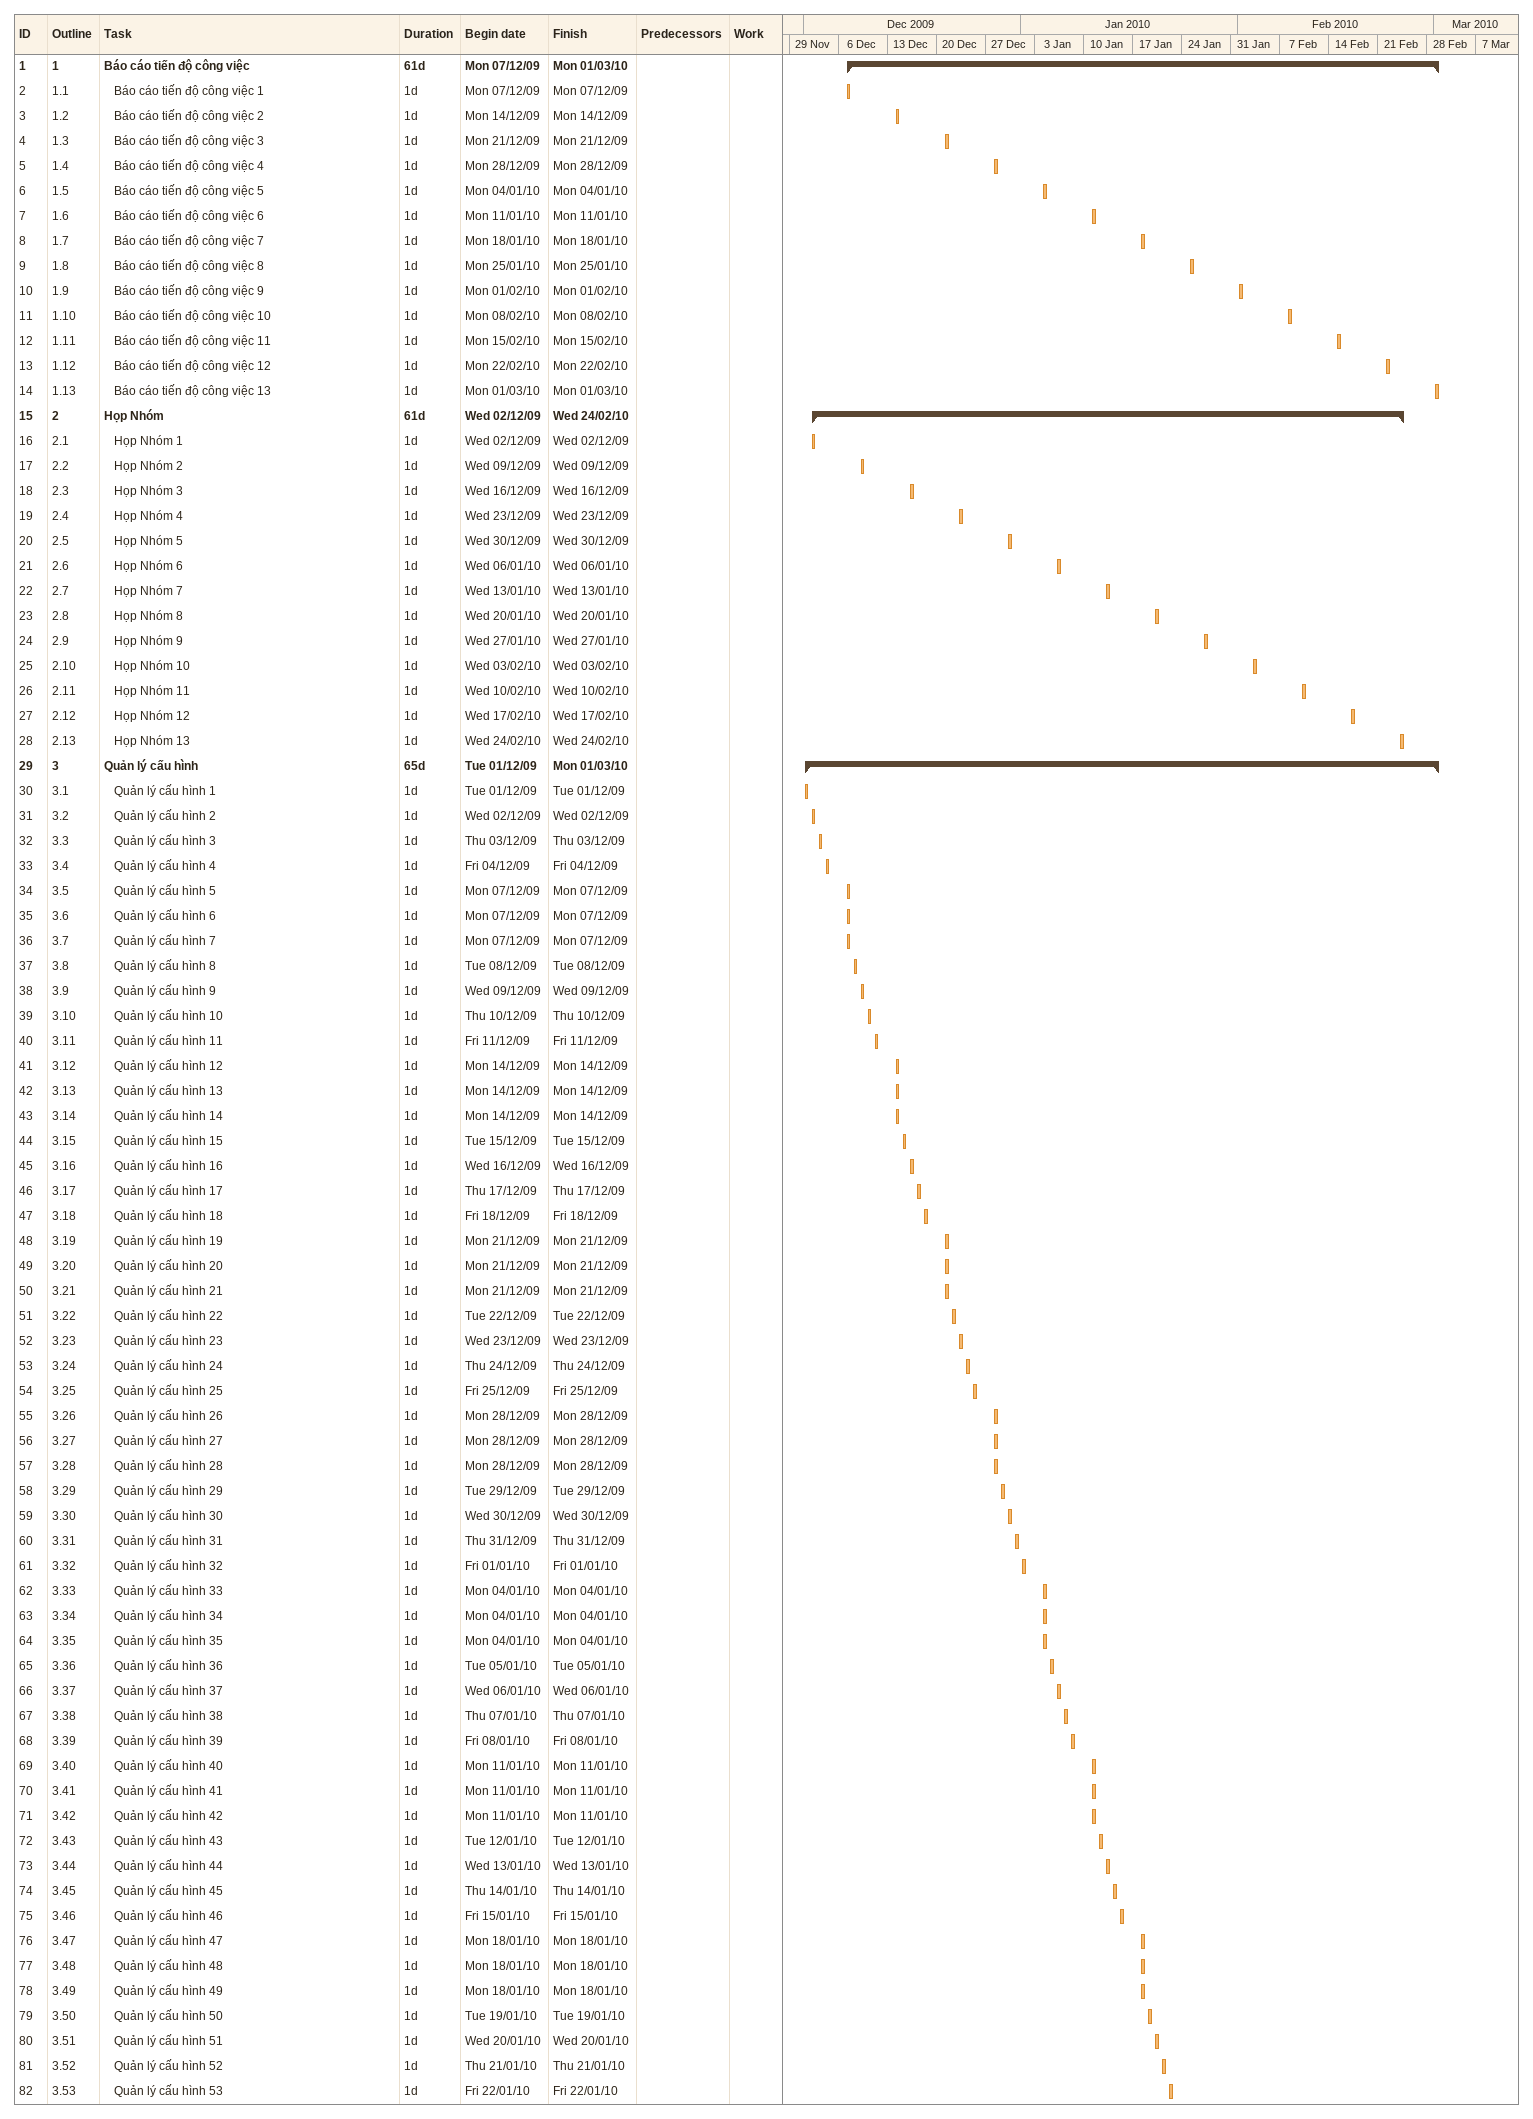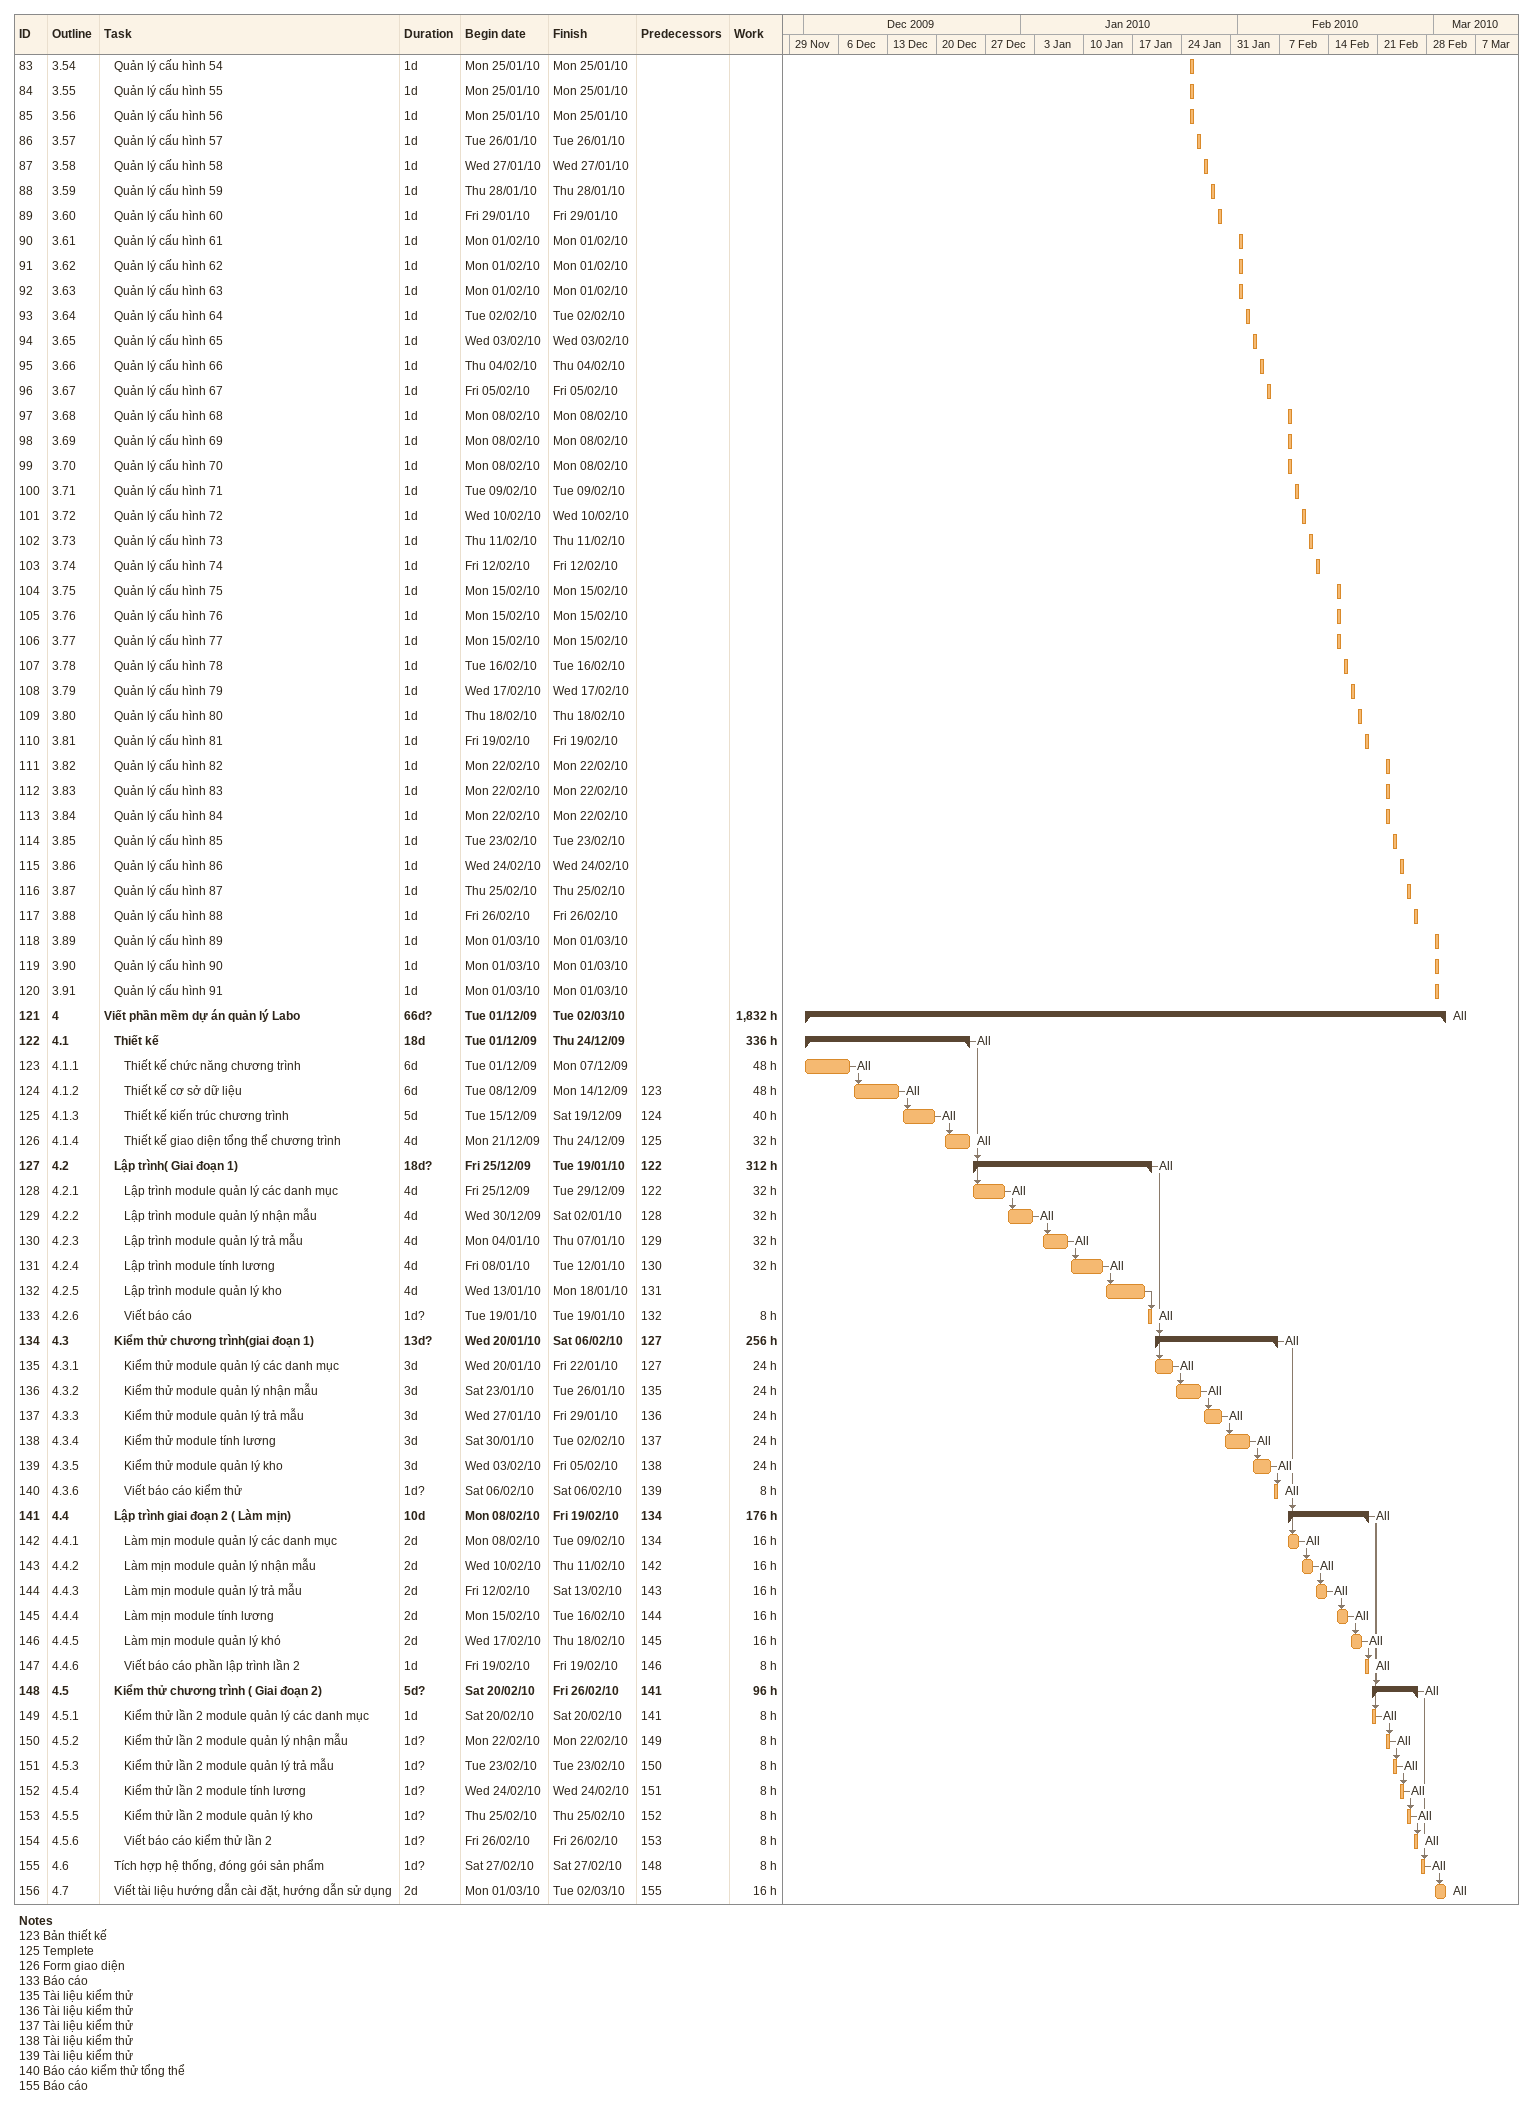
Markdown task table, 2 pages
| ID | WBS | Task | Duration | Start | Finish | Predecessors | Resources | Work (h) |
|---|---|---|---|---|---|---|---|---|
| 1 | 1 | **Báo cáo tiến độ công việc** | 61d | 2009-12-07 | 2010-03-01 |  |  |  |
| 2 | 1.1 | Báo cáo tiến độ công việc 1 | 1d | 2009-12-07 | 2009-12-07 |  |  |  |
| 3 | 1.2 | Báo cáo tiến độ công việc 2 | 1d | 2009-12-14 | 2009-12-14 |  |  |  |
| 4 | 1.3 | Báo cáo tiến độ công việc 3 | 1d | 2009-12-21 | 2009-12-21 |  |  |  |
| 5 | 1.4 | Báo cáo tiến độ công việc 4 | 1d | 2009-12-28 | 2009-12-28 |  |  |  |
| 6 | 1.5 | Báo cáo tiến độ công việc 5 | 1d | 2010-01-04 | 2010-01-04 |  |  |  |
| 7 | 1.6 | Báo cáo tiến độ công việc 6 | 1d | 2010-01-11 | 2010-01-11 |  |  |  |
| 8 | 1.7 | Báo cáo tiến độ công việc 7 | 1d | 2010-01-18 | 2010-01-18 |  |  |  |
| 9 | 1.8 | Báo cáo tiến độ công việc 8 | 1d | 2010-01-25 | 2010-01-25 |  |  |  |
| 10 | 1.9 | Báo cáo tiến độ công việc 9 | 1d | 2010-02-01 | 2010-02-01 |  |  |  |
| 11 | 1.10 | Báo cáo tiến độ công việc 10 | 1d | 2010-02-08 | 2010-02-08 |  |  |  |
| 12 | 1.11 | Báo cáo tiến độ công việc 11 | 1d | 2010-02-15 | 2010-02-15 |  |  |  |
| 13 | 1.12 | Báo cáo tiến độ công việc 12 | 1d | 2010-02-22 | 2010-02-22 |  |  |  |
| 14 | 1.13 | Báo cáo tiến độ công việc 13 | 1d | 2010-03-01 | 2010-03-01 |  |  |  |
| 15 | 2 | **Họp Nhóm** | 61d | 2009-12-02 | 2010-02-24 |  |  |  |
| 16 | 2.1 | Họp Nhóm 1 | 1d | 2009-12-02 | 2009-12-02 |  |  |  |
| 17 | 2.2 | Họp Nhóm 2 | 1d | 2009-12-09 | 2009-12-09 |  |  |  |
| 18 | 2.3 | Họp Nhóm 3 | 1d | 2009-12-16 | 2009-12-16 |  |  |  |
| 19 | 2.4 | Họp Nhóm 4 | 1d | 2009-12-23 | 2009-12-23 |  |  |  |
| 20 | 2.5 | Họp Nhóm 5 | 1d | 2009-12-30 | 2009-12-30 |  |  |  |
| 21 | 2.6 | Họp Nhóm 6 | 1d | 2010-01-06 | 2010-01-06 |  |  |  |
| 22 | 2.7 | Họp Nhóm 7 | 1d | 2010-01-13 | 2010-01-13 |  |  |  |
| 23 | 2.8 | Họp Nhóm 8 | 1d | 2010-01-20 | 2010-01-20 |  |  |  |
| 24 | 2.9 | Họp Nhóm 9 | 1d | 2010-01-27 | 2010-01-27 |  |  |  |
| 25 | 2.10 | Họp Nhóm 10 | 1d | 2010-02-03 | 2010-02-03 |  |  |  |
| 26 | 2.11 | Họp Nhóm 11 | 1d | 2010-02-10 | 2010-02-10 |  |  |  |
| 27 | 2.12 | Họp Nhóm 12 | 1d | 2010-02-17 | 2010-02-17 |  |  |  |
| 28 | 2.13 | Họp Nhóm 13 | 1d | 2010-02-24 | 2010-02-24 |  |  |  |
| 29 | 3 | **Quản lý cấu hình** | 65d | 2009-12-01 | 2010-03-01 |  |  |  |
| 30 | 3.1 | Quản lý cấu hình 1 | 1d | 2009-12-01 | 2009-12-01 |  |  |  |
| 31 | 3.2 | Quản lý cấu hình 2 | 1d | 2009-12-02 | 2009-12-02 |  |  |  |
| 32 | 3.3 | Quản lý cấu hình 3 | 1d | 2009-12-03 | 2009-12-03 |  |  |  |
| 33 | 3.4 | Quản lý cấu hình 4 | 1d | 2009-12-04 | 2009-12-04 |  |  |  |
| 34 | 3.5 | Quản lý cấu hình 5 | 1d | 2009-12-07 | 2009-12-07 |  |  |  |
| 35 | 3.6 | Quản lý cấu hình 6 | 1d | 2009-12-07 | 2009-12-07 |  |  |  |
| 36 | 3.7 | Quản lý cấu hình 7 | 1d | 2009-12-07 | 2009-12-07 |  |  |  |
| 37 | 3.8 | Quản lý cấu hình 8 | 1d | 2009-12-08 | 2009-12-08 |  |  |  |
| 38 | 3.9 | Quản lý cấu hình 9 | 1d | 2009-12-09 | 2009-12-09 |  |  |  |
| 39 | 3.10 | Quản lý cấu hình 10 | 1d | 2009-12-10 | 2009-12-10 |  |  |  |
| 40 | 3.11 | Quản lý cấu hình 11 | 1d | 2009-12-11 | 2009-12-11 |  |  |  |
| 41 | 3.12 | Quản lý cấu hình 12 | 1d | 2009-12-14 | 2009-12-14 |  |  |  |
| 42 | 3.13 | Quản lý cấu hình 13 | 1d | 2009-12-14 | 2009-12-14 |  |  |  |
| 43 | 3.14 | Quản lý cấu hình 14 | 1d | 2009-12-14 | 2009-12-14 |  |  |  |
| 44 | 3.15 | Quản lý cấu hình 15 | 1d | 2009-12-15 | 2009-12-15 |  |  |  |
| 45 | 3.16 | Quản lý cấu hình 16 | 1d | 2009-12-16 | 2009-12-16 |  |  |  |
| 46 | 3.17 | Quản lý cấu hình 17 | 1d | 2009-12-17 | 2009-12-17 |  |  |  |
| 47 | 3.18 | Quản lý cấu hình 18 | 1d | 2009-12-18 | 2009-12-18 |  |  |  |
| 48 | 3.19 | Quản lý cấu hình 19 | 1d | 2009-12-21 | 2009-12-21 |  |  |  |
| 49 | 3.20 | Quản lý cấu hình 20 | 1d | 2009-12-21 | 2009-12-21 |  |  |  |
| 50 | 3.21 | Quản lý cấu hình 21 | 1d | 2009-12-21 | 2009-12-21 |  |  |  |
| 51 | 3.22 | Quản lý cấu hình 22 | 1d | 2009-12-22 | 2009-12-22 |  |  |  |
| 52 | 3.23 | Quản lý cấu hình 23 | 1d | 2009-12-23 | 2009-12-23 |  |  |  |
| 53 | 3.24 | Quản lý cấu hình 24 | 1d | 2009-12-24 | 2009-12-24 |  |  |  |
| 54 | 3.25 | Quản lý cấu hình 25 | 1d | 2009-12-25 | 2009-12-25 |  |  |  |
| 55 | 3.26 | Quản lý cấu hình 26 | 1d | 2009-12-28 | 2009-12-28 |  |  |  |
| 56 | 3.27 | Quản lý cấu hình 27 | 1d | 2009-12-28 | 2009-12-28 |  |  |  |
| 57 | 3.28 | Quản lý cấu hình 28 | 1d | 2009-12-28 | 2009-12-28 |  |  |  |
| 58 | 3.29 | Quản lý cấu hình 29 | 1d | 2009-12-29 | 2009-12-29 |  |  |  |
| 59 | 3.30 | Quản lý cấu hình 30 | 1d | 2009-12-30 | 2009-12-30 |  |  |  |
| 60 | 3.31 | Quản lý cấu hình 31 | 1d | 2009-12-31 | 2009-12-31 |  |  |  |
| 61 | 3.32 | Quản lý cấu hình 32 | 1d | 2010-01-01 | 2010-01-01 |  |  |  |
| 62 | 3.33 | Quản lý cấu hình 33 | 1d | 2010-01-04 | 2010-01-04 |  |  |  |
| 63 | 3.34 | Quản lý cấu hình 34 | 1d | 2010-01-04 | 2010-01-04 |  |  |  |
| 64 | 3.35 | Quản lý cấu hình 35 | 1d | 2010-01-04 | 2010-01-04 |  |  |  |
| 65 | 3.36 | Quản lý cấu hình 36 | 1d | 2010-01-05 | 2010-01-05 |  |  |  |
| 66 | 3.37 | Quản lý cấu hình 37 | 1d | 2010-01-06 | 2010-01-06 |  |  |  |
| 67 | 3.38 | Quản lý cấu hình 38 | 1d | 2010-01-07 | 2010-01-07 |  |  |  |
| 68 | 3.39 | Quản lý cấu hình 39 | 1d | 2010-01-08 | 2010-01-08 |  |  |  |
| 69 | 3.40 | Quản lý cấu hình 40 | 1d | 2010-01-11 | 2010-01-11 |  |  |  |
| 70 | 3.41 | Quản lý cấu hình 41 | 1d | 2010-01-11 | 2010-01-11 |  |  |  |
| 71 | 3.42 | Quản lý cấu hình 42 | 1d | 2010-01-11 | 2010-01-11 |  |  |  |
| 72 | 3.43 | Quản lý cấu hình 43 | 1d | 2010-01-12 | 2010-01-12 |  |  |  |
| 73 | 3.44 | Quản lý cấu hình 44 | 1d | 2010-01-13 | 2010-01-13 |  |  |  |
| 74 | 3.45 | Quản lý cấu hình 45 | 1d | 2010-01-14 | 2010-01-14 |  |  |  |
| 75 | 3.46 | Quản lý cấu hình 46 | 1d | 2010-01-15 | 2010-01-15 |  |  |  |
| 76 | 3.47 | Quản lý cấu hình 47 | 1d | 2010-01-18 | 2010-01-18 |  |  |  |
| 77 | 3.48 | Quản lý cấu hình 48 | 1d | 2010-01-18 | 2010-01-18 |  |  |  |
| 78 | 3.49 | Quản lý cấu hình 49 | 1d | 2010-01-18 | 2010-01-18 |  |  |  |
| 79 | 3.50 | Quản lý cấu hình 50 | 1d | 2010-01-19 | 2010-01-19 |  |  |  |
| 80 | 3.51 | Quản lý cấu hình 51 | 1d | 2010-01-20 | 2010-01-20 |  |  |  |
| 81 | 3.52 | Quản lý cấu hình 52 | 1d | 2010-01-21 | 2010-01-21 |  |  |  |
| 82 | 3.53 | Quản lý cấu hình 53 | 1d | 2010-01-22 | 2010-01-22 |  |  |  |
| 83 | 3.54 | Quản lý cấu hình 54 | 1d | 2010-01-25 | 2010-01-25 |  |  |  |
| 84 | 3.55 | Quản lý cấu hình 55 | 1d | 2010-01-25 | 2010-01-25 |  |  |  |
| 85 | 3.56 | Quản lý cấu hình 56 | 1d | 2010-01-25 | 2010-01-25 |  |  |  |
| 86 | 3.57 | Quản lý cấu hình 57 | 1d | 2010-01-26 | 2010-01-26 |  |  |  |
| 87 | 3.58 | Quản lý cấu hình 58 | 1d | 2010-01-27 | 2010-01-27 |  |  |  |
| 88 | 3.59 | Quản lý cấu hình 59 | 1d | 2010-01-28 | 2010-01-28 |  |  |  |
| 89 | 3.60 | Quản lý cấu hình 60 | 1d | 2010-01-29 | 2010-01-29 |  |  |  |
| 90 | 3.61 | Quản lý cấu hình 61 | 1d | 2010-02-01 | 2010-02-01 |  |  |  |
| 91 | 3.62 | Quản lý cấu hình 62 | 1d | 2010-02-01 | 2010-02-01 |  |  |  |
| 92 | 3.63 | Quản lý cấu hình 63 | 1d | 2010-02-01 | 2010-02-01 |  |  |  |
| 93 | 3.64 | Quản lý cấu hình 64 | 1d | 2010-02-02 | 2010-02-02 |  |  |  |
| 94 | 3.65 | Quản lý cấu hình 65 | 1d | 2010-02-03 | 2010-02-03 |  |  |  |
| 95 | 3.66 | Quản lý cấu hình 66 | 1d | 2010-02-04 | 2010-02-04 |  |  |  |
| 96 | 3.67 | Quản lý cấu hình 67 | 1d | 2010-02-05 | 2010-02-05 |  |  |  |
| 97 | 3.68 | Quản lý cấu hình 68 | 1d | 2010-02-08 | 2010-02-08 |  |  |  |
| 98 | 3.69 | Quản lý cấu hình 69 | 1d | 2010-02-08 | 2010-02-08 |  |  |  |
| 99 | 3.70 | Quản lý cấu hình 70 | 1d | 2010-02-08 | 2010-02-08 |  |  |  |
| 100 | 3.71 | Quản lý cấu hình 71 | 1d | 2010-02-09 | 2010-02-09 |  |  |  |
| 101 | 3.72 | Quản lý cấu hình 72 | 1d | 2010-02-10 | 2010-02-10 |  |  |  |
| 102 | 3.73 | Quản lý cấu hình 73 | 1d | 2010-02-11 | 2010-02-11 |  |  |  |
| 103 | 3.74 | Quản lý cấu hình 74 | 1d | 2010-02-12 | 2010-02-12 |  |  |  |
| 104 | 3.75 | Quản lý cấu hình 75 | 1d | 2010-02-15 | 2010-02-15 |  |  |  |
| 105 | 3.76 | Quản lý cấu hình 76 | 1d | 2010-02-15 | 2010-02-15 |  |  |  |
| 106 | 3.77 | Quản lý cấu hình 77 | 1d | 2010-02-15 | 2010-02-15 |  |  |  |
| 107 | 3.78 | Quản lý cấu hình 78 | 1d | 2010-02-16 | 2010-02-16 |  |  |  |
| 108 | 3.79 | Quản lý cấu hình 79 | 1d | 2010-02-17 | 2010-02-17 |  |  |  |
| 109 | 3.80 | Quản lý cấu hình 80 | 1d | 2010-02-18 | 2010-02-18 |  |  |  |
| 110 | 3.81 | Quản lý cấu hình 81 | 1d | 2010-02-19 | 2010-02-19 |  |  |  |
| 111 | 3.82 | Quản lý cấu hình 82 | 1d | 2010-02-22 | 2010-02-22 |  |  |  |
| 112 | 3.83 | Quản lý cấu hình 83 | 1d | 2010-02-22 | 2010-02-22 |  |  |  |
| 113 | 3.84 | Quản lý cấu hình 84 | 1d | 2010-02-22 | 2010-02-22 |  |  |  |
| 114 | 3.85 | Quản lý cấu hình 85 | 1d | 2010-02-23 | 2010-02-23 |  |  |  |
| 115 | 3.86 | Quản lý cấu hình 86 | 1d | 2010-02-24 | 2010-02-24 |  |  |  |
| 116 | 3.87 | Quản lý cấu hình 87 | 1d | 2010-02-25 | 2010-02-25 |  |  |  |
| 117 | 3.88 | Quản lý cấu hình 88 | 1d | 2010-02-26 | 2010-02-26 |  |  |  |
| 118 | 3.89 | Quản lý cấu hình 89 | 1d | 2010-03-01 | 2010-03-01 |  |  |  |
| 119 | 3.90 | Quản lý cấu hình 90 | 1d | 2010-03-01 | 2010-03-01 |  |  |  |
| 120 | 3.91 | Quản lý cấu hình 91 | 1d | 2010-03-01 | 2010-03-01 |  |  |  |
| 121 | 4 | **Viết phần mềm dự án quản lý Labo** | 66d? | 2009-12-01 | 2010-03-02 |  | All | 1832 |
| 122 | 4.1 | **Thiết kế** | 18d | 2009-12-01 | 2009-12-24 |  | All | 336 |
| 123 | 4.1.1 | Thiết kế chức năng chương trình | 6d | 2009-12-01 | 2009-12-07 |  | All | 48 |
| 124 | 4.1.2 | Thiết kế cơ sở dữ liệu | 6d | 2009-12-08 | 2009-12-14 | 123 | All | 48 |
| 125 | 4.1.3 | Thiết kế kiến trúc chương trình | 5d | 2009-12-15 | 2009-12-19 | 124 | All | 40 |
| 126 | 4.1.4 | Thiết kế giao diện tổng thể chương trình | 4d | 2009-12-21 | 2009-12-24 | 125 | All | 32 |
| 127 | 4.2 | **Lập trình( Giai đoạn 1)** | 18d? | 2009-12-25 | 2010-01-19 | 122 | All | 312 |
| 128 | 4.2.1 | Lập trình module quản lý các danh mục | 4d | 2009-12-25 | 2009-12-29 | 122 | All | 32 |
| 129 | 4.2.2 | Lập trình module quản lý nhận mẫu | 4d | 2009-12-30 | 2010-01-02 | 128 | All | 32 |
| 130 | 4.2.3 | Lập trình module quản lý trả mẫu | 4d | 2010-01-04 | 2010-01-07 | 129 | All | 32 |
| 131 | 4.2.4 | Lập trình module tính lương | 4d | 2010-01-08 | 2010-01-12 | 130 | All | 32 |
| 132 | 4.2.5 | Lập trình module quản lý kho | 4d | 2010-01-13 | 2010-01-18 | 131 |  |  |
| 133 | 4.2.6 | Viết báo cáo | 1d? | 2010-01-19 | 2010-01-19 | 132 | All | 8 |
| 134 | 4.3 | **Kiểm thử chương trình(giai đoạn 1)** | 13d? | 2010-01-20 | 2010-02-06 | 127 | All | 256 |
| 135 | 4.3.1 | Kiểm thử module quản lý các danh mục | 3d | 2010-01-20 | 2010-01-22 | 127 | All | 24 |
| 136 | 4.3.2 | Kiểm thử module quản lý nhận mẫu | 3d | 2010-01-23 | 2010-01-26 | 135 | All | 24 |
| 137 | 4.3.3 | Kiểm thử module quản lý trả mẫu | 3d | 2010-01-27 | 2010-01-29 | 136 | All | 24 |
| 138 | 4.3.4 | Kiểm thử module tính lương | 3d | 2010-01-30 | 2010-02-02 | 137 | All | 24 |
| 139 | 4.3.5 | Kiểm thử module quản lý kho | 3d | 2010-02-03 | 2010-02-05 | 138 | All | 24 |
| 140 | 4.3.6 | Viết báo cáo kiểm thử | 1d? | 2010-02-06 | 2010-02-06 | 139 | All | 8 |
| 141 | 4.4 | **Lập trình giai đoạn 2 ( Làm mịn)** | 10d | 2010-02-08 | 2010-02-19 | 134 | All | 176 |
| 142 | 4.4.1 | Làm mịn module quản lý các danh mục | 2d | 2010-02-08 | 2010-02-09 | 134 | All | 16 |
| 143 | 4.4.2 | Làm mịn module quản lý nhận mẫu | 2d | 2010-02-10 | 2010-02-11 | 142 | All | 16 |
| 144 | 4.4.3 | Làm mịn module quản lý trả mẫu | 2d | 2010-02-12 | 2010-02-13 | 143 | All | 16 |
| 145 | 4.4.4 | Làm mịn module tính lương | 2d | 2010-02-15 | 2010-02-16 | 144 | All | 16 |
| 146 | 4.4.5 | Làm mịn module quản lý khó | 2d | 2010-02-17 | 2010-02-18 | 145 | All | 16 |
| 147 | 4.4.6 | Viết báo cáo phần lập trình lần 2 | 1d | 2010-02-19 | 2010-02-19 | 146 | All | 8 |
| 148 | 4.5 | **Kiểm thử chương trình ( Giai đoạn 2)** | 5d? | 2010-02-20 | 2010-02-26 | 141 | All | 96 |
| 149 | 4.5.1 | Kiểm thử lần 2 module quản lý các danh mục | 1d | 2010-02-20 | 2010-02-20 | 141 | All | 8 |
| 150 | 4.5.2 | Kiểm thử lần 2 module quản lý nhận mẫu | 1d? | 2010-02-22 | 2010-02-22 | 149 | All | 8 |
| 151 | 4.5.3 | Kiểm thử lần 2 module quản lý trả mẫu | 1d? | 2010-02-23 | 2010-02-23 | 150 | All | 8 |
| 152 | 4.5.4 | Kiểm thử lần 2 module tính lương | 1d? | 2010-02-24 | 2010-02-24 | 151 | All | 8 |
| 153 | 4.5.5 | Kiểm thử lần 2 module quản lý kho | 1d? | 2010-02-25 | 2010-02-25 | 152 | All | 8 |
| 154 | 4.5.6 | Viết báo cáo kiểm thử lần 2 | 1d? | 2010-02-26 | 2010-02-26 | 153 | All | 8 |
| 155 | 4.6 | Tích hợp hệ thống, đóng gói sản phẩm | 1d? | 2010-02-27 | 2010-02-27 | 148 | All | 8 |
| 156 | 4.7 | Viết tài liệu hướng dẫn cài đặt, hướng dẫn sử dụng | 2d | 2010-03-01 | 2010-03-02 | 155 | All | 16 |

Notes
- 123: Bản thiết kế
- 125: Templete
- 126: Form giao diện
- 133: Báo cáo
- 135: Tài liệu kiểm thử
- 136: Tài liệu kiểm thử
- 137: Tài liệu kiểm thử
- 138: Tài liệu kiểm thử
- 139: Tài liệu kiểm thử
- 140: Báo cáo kiểm thử tổng thể
- 155: Báo cáo
